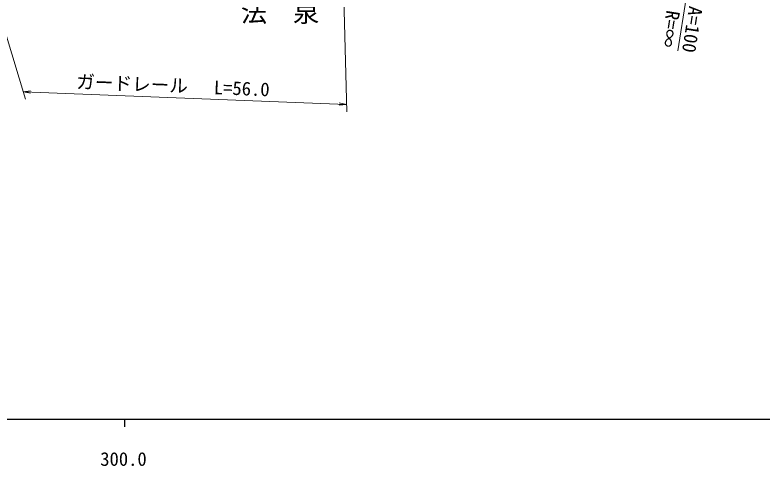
# Model space of a CAD drawing. Units: millimetres, scale not verified. Extents: x 40000 to 680000, y 20000 to 380000.
# Drawn here: x 353275 to 453567, y 198715 to 259281 of the extents above; entities that cross this region are included whole.
import ezdxf
from ezdxf.enums import TextEntityAlignment as Align

# ---------------------------------------------------------------- set-up
doc = ezdxf.new("R2010")
doc.units = ezdxf.units.MM
doc.header["$LTSCALE"] = 1000
doc.layers.add('M-BMK-HTXT', color=7, linetype='Continuous')
doc.layers.add('M-STR-HTXT', color=7, linetype='Continuous', lineweight=13)
doc.layers.add('M-TTL-BAND', color=7, linetype='Continuous', lineweight=25)
doc.styles.add('ＭＳ ゴシック', font='')
doc.styles.get('ＭＳ ゴシック').set_extended_font_data('MS Gothic')

# ---------------------------------------------------------------- blocks, each defined once
blk = doc.blocks.new('open_arrow')
at = {"color": 0, "linetype": 'Continuous', "lineweight": -2}
blk.add_lwpolyline([(7.5, 1.25), (0, 0), (7.5, -1.25)], dxfattribs=at)

msp = doc.modelspace()

# ---------------------------------------------------------------- linework, layer by layer
at = {"layer": 'M-STR-HTXT'}
for p, q in [((448487, 293980), (442271, 254466)), ((340942, 293437), (354681, 247953)), ((396613, 290944), (397833, 246277)), ((397805, 247279), (354375, 248966))]:
    msp.add_line(p, q, dxfattribs=at)
at = {"layer": 'M-TTL-BAND'}
for p, q in [((40000, 205000), (579000, 205000)), ((368000, 205000), (368000, 204000))]:
    msp.add_line(p, q, dxfattribs=at)

# ---------------------------------------------------------------- block references
at = {"layer": 'M-STR-HTXT', "xscale": 133, "yscale": 133}
for p, rotation in [((354375, 248966), 357.8), ((397805, 247279), 177.8)]:
    msp.add_blockref('open_arrow', p, dxfattribs=dict(at, rotation=rotation))

# ---------------------------------------------------------------- texts
at = {"layer": 'M-BMK-HTXT', "style": 'ＭＳ ゴシック'}
msp.add_text('法\u3000泉', height=2566, dxfattribs=at).set_placement((388861, 257579), align=Align.BOTTOM_CENTER)
at = {"layer": 'M-STR-HTXT', "style": 'ＭＳ ゴシック'}
for s, p in [('R=∞', (439430, 255147)), ('A=100', (442271, 254466))]:
    msp.add_text(s, height=1833, rotation=261.06, dxfattribs=at).set_placement(p, align=Align.BOTTOM_RIGHT)
for s, p in [('ガードレール', (368947, 248582)), ('L=56.0', (383665, 247953))]:
    msp.add_text(s, height=1833, rotation=357.696, dxfattribs=at).set_placement(p, align=Align.BOTTOM_CENTER)
at = {"layer": 'M-TTL-BAND', "style": 'ＭＳ ゴシック'}
msp.add_text('300.0', height=1833, dxfattribs=at).set_placement((367844, 198195), align=Align.BOTTOM_CENTER)

doc.saveas('drawing.dxf')
